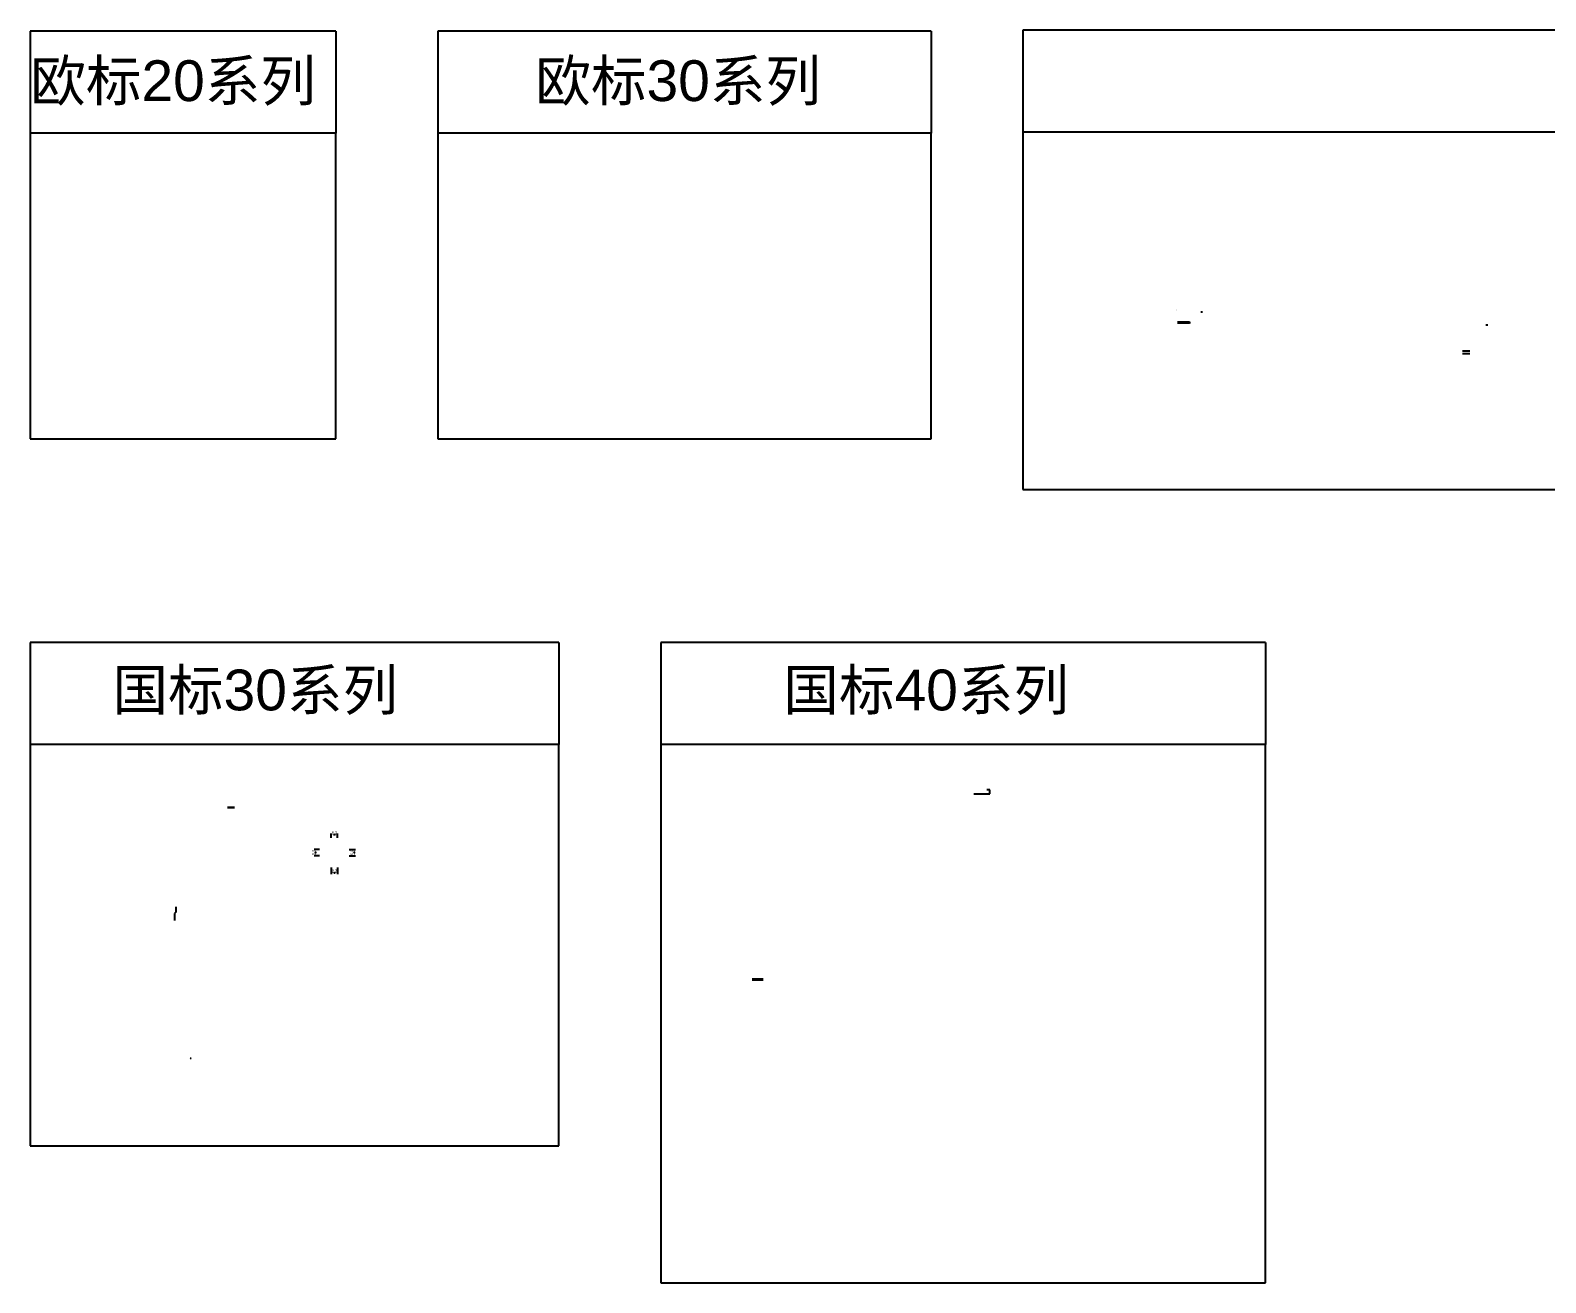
# Model space of a CAD drawing. Header units: millimetres. Extents: x 19411 to 22386, y -4484 to -3255.
# Drawn here: x 19411 to 20899, y -4484 to -3255 of the extents above; entities that cross this region are included whole.
import ezdxf

# ---------------------------------------------------------------- set-up
doc = ezdxf.new("R2010")
doc.units = ezdxf.units.MM
doc.layers.add('1产品型', color=7, linetype='Continuous', lineweight=30)
doc.layers.add('XINGCAI', color=7, linetype='Continuous', lineweight=25)
doc.styles.get("Standard").update_dxf_attribs({"font": 'arial.ttf'})
doc.dimstyles.new('ISO-25', dxfattribs={"dimtxt": 2.5, "dimasz": 2.5, "dimexe": 1.25, "dimexo": 0.625, "dimtad": 1, "dimtxsty": 'Standard', "dimcen": 2.5, "dimadec": 0, "dimazin": 0, "dimtfac": 1, "dimtmove": 0, "dimatfit": 3, "dimfxl": 0, "dimarcsym": 0})

# ---------------------------------------------------------------- blocks, each defined once
blk = doc.blocks.new('*D1')
at = {"color": 0, "lineweight": -2}
for p, q in [((19706.7, -4047.3), (19706.7, -4043.2)), ((19710.5, -4044.4), (19709.2, -4044.4)), ((19713, -4047.3), (19713, -4043.2))]:
    blk.add_line(p, q, dxfattribs=at)
at = {"color": 0}
for points in [[(19709.2, -4044), (19709.2, -4044.9), (19706.7, -4044.4)], [(19710.5, -4044), (19710.5, -4044.9), (19713, -4044.4)]]:
    blk.add_solid(points, dxfattribs=at)
at = {"layer": 'DEFPOINTS', "color": 0}
for p in [(19706.7, -4044.4), (19706.7, -4047.9, 0), (19713, -4047.9, 0)]:
    blk.add_point(p, dxfattribs=at)
at = {"color": 0, "insert": (19709.8, -4042.3), "char_height": 2.5, "attachment_point": 5}
blk.add_mtext('6,3', dxfattribs=at)
blk = doc.blocks.new('*D2')
at = {"color": 0, "lineweight": -2}
for p, q in [((19724.4, -4058.7), (19730.5, -4058.7)), ((19724.4, -4065), (19730.5, -4065)), ((19729.3, -4061.2), (19729.3, -4062.5))]:
    blk.add_line(p, q, dxfattribs=at)
at = {"color": 0}
for points in [[(19728.9, -4061.2), (19729.7, -4061.2), (19729.3, -4058.7)], [(19728.9, -4062.5), (19729.7, -4062.5), (19729.3, -4065)]]:
    blk.add_solid(points, dxfattribs=at)
at = {"layer": 'DEFPOINTS', "color": 0}
for p in [(19723.8, -4058.7, 0), (19723.8, -4065, 0), (19729.3, -4065)]:
    blk.add_point(p, dxfattribs=at)
at = {"color": 0, "insert": (19727.2, -4061.9), "char_height": 2.5, "attachment_point": 5, "rotation": 90}
blk.add_mtext('6,3', dxfattribs=at)
blk = doc.blocks.new('*D3')
at = {"color": 0, "lineweight": -2}
for p, q in [((19695.2, -4058.7), (19690.1, -4058.7)), ((19695.2, -4065), (19690.1, -4065)), ((19691.3, -4061.2), (19691.3, -4062.5))]:
    blk.add_line(p, q, dxfattribs=at)
at = {"color": 0}
for points in [[(19690.9, -4061.2), (19691.8, -4061.2), (19691.3, -4058.7)], [(19690.9, -4062.5), (19691.8, -4062.5), (19691.3, -4065)]]:
    blk.add_solid(points, dxfattribs=at)
at = {"layer": 'DEFPOINTS', "color": 0}
for p in [(19695.8, -4058.7, 0), (19691.3, -4065), (19695.8, -4065, 0)]:
    blk.add_point(p, dxfattribs=at)
at = {"color": 0, "insert": (19689.2, -4061.9), "char_height": 2.5, "attachment_point": 5, "rotation": 90}
blk.add_mtext('6,3', dxfattribs=at)
blk = doc.blocks.new('*D4')
at = {"color": 0, "lineweight": -2}
for p, q in [((19706.7, -4076.5), (19706.7, -4082.9)), ((19709.2, -4081.6), (19710.5, -4081.6)), ((19713, -4076.5), (19713, -4082.9))]:
    blk.add_line(p, q, dxfattribs=at)
at = {"color": 0}
for points in [[(19709.2, -4081.2), (19709.2, -4082.1), (19706.7, -4081.6)], [(19710.5, -4081.2), (19710.5, -4082.1), (19713, -4081.6)]]:
    blk.add_solid(points, dxfattribs=at)
at = {"layer": 'DEFPOINTS', "color": 0}
for p in [(19706.7, -4075.9, 0), (19713, -4075.9, 0), (19713, -4081.6)]:
    blk.add_point(p, dxfattribs=at)
at = {"color": 0, "insert": (19709.8, -4079.5), "char_height": 2.5, "attachment_point": 5}
blk.add_mtext('6,3', dxfattribs=at)

msp = doc.modelspace()

# ---------------------------------------------------------------- linework, layer by layer
at = {"color": 4}
for p, q in [((19711.319, -3255.763), (19411.319, -3255.763)), ((19711.319, -3255.763), (19711.319, -3355.763)), ((20295.665, -3255.763), (19811.314, -3255.763)), ((21858.183, -3255.002, 0), (20385.49, -3255.002, 0)), ((20385.49, -3255.002, 0), (20385.49, -3355.002, 0)), ((19711.319, -3355.763), (19411.319, -3355.763)), ((19411.319, -3355.763), (19411.319, -3655.763)), ((19711.319, -3655.763), (19711.319, -3355.763)), ((20295.665, -3355.763), (19811.314, -3355.763)), ((19811.314, -3355.763), (19811.314, -3655.763)), ((20295.665, -3655.763), (20295.665, -3355.763)), ((21858.183, -3355.002, 0), (20385.49, -3355.002, 0)), ((20385.49, -3355.002, 0), (20385.49, -3705.588, 0)), ((19411.319, -3655.763), (19711.319, -3655.763)), ((19811.314, -3655.763), (20295.665, -3655.763)), ((20385.49, -3705.588, 0), (21858.183, -3705.588, 0)), ((19930.283, -3855.763), (19411.319, -3855.763)), ((19411.319, -3855.763), (19411.319, -3955.763)), ((19930.283, -3855.763), (19930.283, -3955.763)), ((20623.731, -3855.763), (20030.283, -3855.763)), ((20030.283, -3855.763), (20030.283, -3955.763)), ((20623.731, -3855.763), (20623.731, -3955.763)), ((19930.283, -3955.763), (19411.319, -3955.763)), ((19411.319, -3955.763), (19411.319, -4349.782)), ((19930.283, -4349.782), (19930.283, -3955.763)), ((20623.731, -3955.763), (20030.283, -3955.763)), ((20030.283, -3955.763), (20030.283, -4483.913)), ((20623.731, -4483.913), (20623.731, -3955.763)), ((19411.319, -4349.782), (19930.283, -4349.782)), ((20030.283, -4483.913), (20623.731, -4483.913))]:
    msp.add_line(p, q, dxfattribs=at)
for p, q in [((19411.319, -3255.763), (19411.319, -3355.763)), ((19811.314, -3255.763), (19811.314, -3355.763)), ((20295.665, -3255.763), (20295.665, -3355.763)), ((20536.499, -3529.396, 0), (20536.499, -3529.396, 0)), ((20536.799, -3529.696, 0), (20536.799, -3529.696, 0)), ((20561.399, -3532.196, 0), (20561.399, -3530.596, 0)), ((20537.55, -3541.796, 0), (20550.31, -3541.796, 0)), ((20817.08, -3569.6, 0), (20824.401, -3569.6, 0)), ((20817.08, -3572.1, 0), (20824.401, -3572.1, 0))]:
    msp.add_line(p, q)
at = {"color": 0, "linetype": 'ByBlock', "lineweight": 40, "ltscale": 10}
for p, q in [((20537.55, -3541.796, 0), (20543.399, -3541.796, 0)), ((20543.399, -3541.796, 0), (20549.248, -3541.796, 0))]:
    msp.add_line(p, q, dxfattribs=at)
at = {"color": 7}
msp.add_line((20842.171, -3544.35, 0), (20839.99, -3544.35, 0), dxfattribs=at)
at = {"color": 4, "lineweight": 18, "ltscale": 0.5}
for q in [(19568.186, -4264.558), (19569.051, -4262.908)]:
    msp.add_line((19569.051, -4263.693), q, dxfattribs=at)
at = {"layer": '1产品型', "color": 7, "lineweight": 30, "ltscale": 10}
msp.add_line((19611.62, -4017.678), (19604.82, -4017.678), dxfattribs=at)
at = {"layer": '1产品型', "lineweight": 40, "ltscale": 10}
msp.add_line((20130.653, -4186.433), (20119.953, -4186.433), dxfattribs=at)
at = {"layer": 'XINGCAI'}
for p, q in [((20353.279, -4000.241), (20350.179, -4000.241)), ((20353.279, -4004.241), (20353.279, -4000.241)), ((20337.429, -4004.241), (20353.279, -4004.241)), ((19554.329, -4120.248, 0), (19552.729, -4121.748, 0)), ((19552.729, -4121.748, 0), (19552.729, -4128.448, 0))]:
    msp.add_line(p, q, dxfattribs=at)
at = {"layer": 'XINGCAI', "elevation": 0}
msp.add_lwpolyline([(19554.329, -4115.248), (19554.329, -4120.248)], dxfattribs=at)

# ---------------------------------------------------------------- texts
at = {"color": 4, "char_height": 40, "attachment_point": 1}
for s, insert in [('{\\fSimSun|b0|i0|c134|p2;欧标}20{\\fSimSun|b0|i0|c134|p2;系列}', (19411.319, -3284.437)), ('{\\fSimSun|b0|i0|c134|p2;欧标}30{\\fSimSun|b0|i0|c134|p2;系列}', (19907.085, -3284.437)), ('{\\fSimSun|b0|i0|c134|p2;国标}30{\\fSimSun|b0|i0|c134|p2;系列}', (19491.913, -3882.303)), ('{\\fSimSun|b0|i0|c134|p2;国标}40{\\fSimSun|b0|i0|c134|p2;系列}', (20150.526, -3882.303))]:
    msp.add_mtext_dynamic_manual_height_columns(s, width=590.79689, gutter_width=12.5, heights=[45.165], dxfattribs=dict(at, insert=insert))

# ---------------------------------------------------------------- dimensions: what is measured, and where the dimension line sits
for base, p1, p2, angle, picture, middle in [((19706.672, -4044.442), (19712.972, -4047.895, 0), (19706.672, -4047.895, 0), 180, '*D1', (19709.822, -4042.314)), ((19691.335, -4065.045), (19695.822, -4058.745, 0), (19695.822, -4065.045, 0), 270, '*D3', (19689.207, -4061.895)), ((19729.289, -4065.045), (19723.822, -4058.745, 0), (19723.822, -4065.045, 0), 90, '*D2', (19727.162, -4061.895))]:
    dim = msp.add_linear_dim(base=base, p1=p1, p2=p2, angle=angle, dimstyle='ISO-25')
    dim.commit()
    dim.dimension.update_dxf_attribs({"geometry": picture, "text_midpoint": middle})
dim = msp.add_linear_dim(base=(19712.972, -4081.638), p1=(19706.672, -4075.895, 0), p2=(19712.972, -4075.895, 0), dimstyle='ISO-25')
dim.commit()
dim.dimension.update_dxf_attribs({"geometry": '*D4', "text_midpoint": (19709.822, -4079.511)})

doc.saveas('drawing.dxf')
